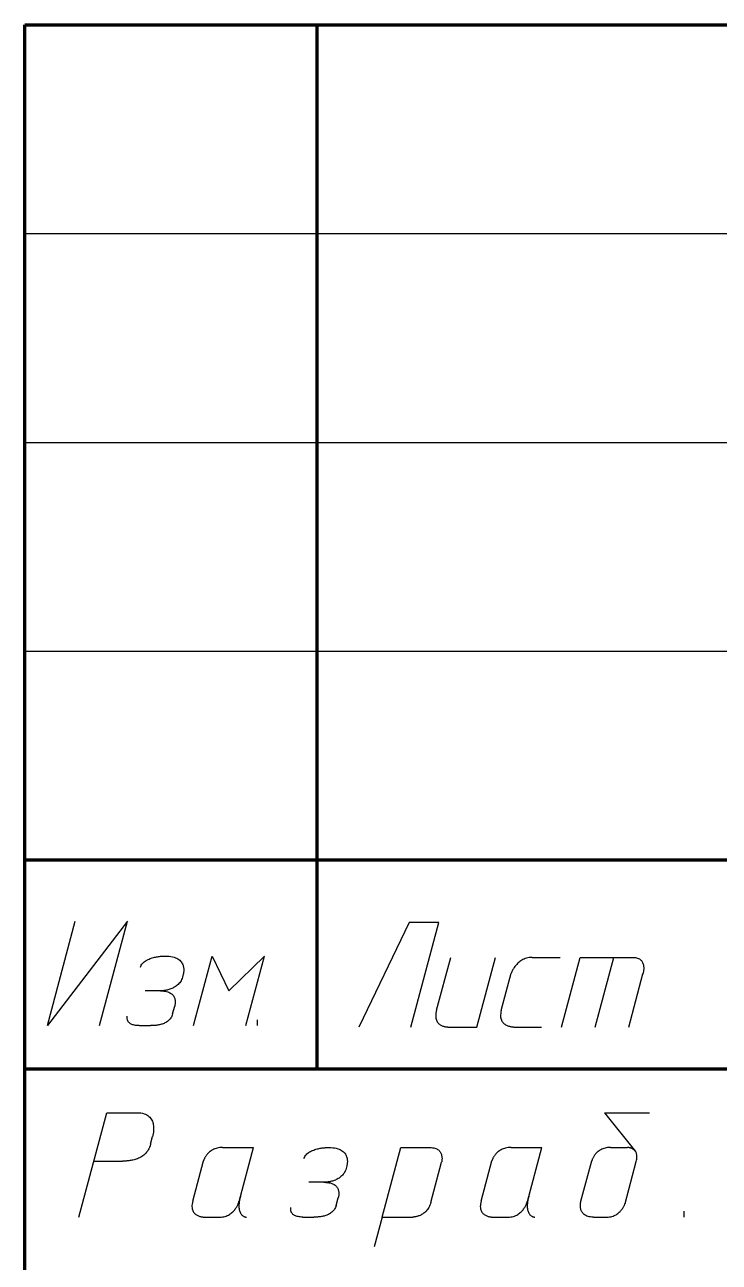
# Model space of a CAD drawing. Header units: millimetres. Extents: x 0 to 420, y 0 to 594.
# Drawn here: x 230 to 246.63, y 30.37 to 60 of the extents above; entities that cross this region are included whole.
import ezdxf

# ---------------------------------------------------------------- set-up
doc = ezdxf.new("R2010")
doc.units = ezdxf.units.MM
doc.layers.get('0').update_dxf_attribs({"linetype": 'CONTINUOUS', "lineweight": 0})

# ---------------------------------------------------------------- blocks, each defined once
blk = doc.blocks.new('A2V-0')
at = {"lineweight": 100}
for p, q in [((230, 60), (415, 60)), ((230, 5), (230, 60)), ((237, 35), (237, 60)), ((230, 40), (295, 40)), ((230, 35), (295, 35))]:
    blk.add_line(p, q, dxfattribs=at)
at = {"lineweight": 25}
for p, q in [((230, 55), (295, 55)), ((230, 50), (295, 50)), ((230, 45), (295, 45))]:
    blk.add_line(p, q, dxfattribs=at)

msp = doc.modelspace()

# ---------------------------------------------------------------- linework, layer by layer
at = {"color": 7, "linetype": 'CONTINUOUS', "lineweight": 25}
for p, q in [((232.46, 38.533), (230.541, 36.033)), ((230.541, 36.033), (231.21, 38.533)), ((231.791, 36.033), (232.46, 38.533)), ((239.206, 38.5), (238, 36)), ((239.92, 38.5), (239.206, 38.5)), ((239.25, 36), (239.92, 38.5)), ((232.977, 37.629), (233.003, 37.639)), ((233.003, 37.639), (233.029, 37.648)), ((233.029, 37.648), (233.055, 37.656)), ((233.055, 37.656), (233.081, 37.663)), ((233.081, 37.663), (233.107, 37.67)), ((233.107, 37.67), (233.133, 37.675)), ((233.133, 37.675), (233.158, 37.68)), ((233.158, 37.68), (233.182, 37.684)), ((233.182, 37.684), (233.206, 37.688)), ((233.206, 37.688), (233.228, 37.691)), ((233.228, 37.691), (233.249, 37.693)), ((233.249, 37.693), (233.269, 37.695)), ((233.269, 37.695), (233.287, 37.697)), ((233.287, 37.697), (233.303, 37.698)), ((233.303, 37.698), (233.317, 37.699)), ((233.317, 37.699), (233.329, 37.699)), ((233.329, 37.699), (233.339, 37.699)), ((233.339, 37.699), (233.346, 37.7)), ((233.346, 37.7), (233.351, 37.7)), ((233.351, 37.7), (233.352, 37.7)), ((233.358, 37.7), (233.41, 37.698)), ((233.41, 37.698), (233.457, 37.695)), ((233.457, 37.695), (233.501, 37.689)), ((233.501, 37.689), (233.541, 37.681)), ((233.541, 37.681), (233.578, 37.671)), ((233.578, 37.671), (233.611, 37.659)), ((233.611, 37.659), (233.641, 37.646)), ((233.641, 37.646), (233.668, 37.631)), ((234.042, 36.033), (234.489, 37.7)), ((234.042, 36.033), (234.489, 37.7)), ((234.489, 37.7), (234.89, 36.866)), ((235.739, 37.7), (234.89, 36.866)), ((235.292, 36.033), (235.739, 37.7)), ((239.862, 36.407), (240.2, 37.667)), ((240.825, 36), (241.272, 37.667)), ((241.987, 37.64), (241.959, 37.629)), ((242.017, 37.649), (241.987, 37.64)), ((242.049, 37.656), (242.017, 37.649)), ((242.081, 37.662), (242.049, 37.656)), ((242.116, 37.665), (242.081, 37.662)), ((242.152, 37.667), (242.116, 37.665)), ((242.152, 37.667), (242.824, 37.667)), ((242.857, 36), (243.304, 37.667)), ((243.304, 37.667), (244.562, 37.667)), ((243.66, 36), (244.107, 37.667)), ((244.562, 37.667), (244.594, 37.666)), ((244.594, 37.666), (244.624, 37.662)), ((244.624, 37.662), (244.652, 37.657)), ((244.652, 37.657), (244.677, 37.65)), ((244.677, 37.65), (244.699, 37.641)), ((244.699, 37.641), (244.719, 37.63)), ((232.77, 37.436), (232.78, 37.461)), ((232.78, 37.461), (232.792, 37.484)), ((232.792, 37.484), (232.806, 37.505)), ((232.806, 37.505), (232.822, 37.525)), ((232.822, 37.525), (232.841, 37.544)), ((232.841, 37.544), (232.86, 37.561)), ((232.86, 37.561), (232.881, 37.577)), ((232.881, 37.577), (232.904, 37.592)), ((232.904, 37.592), (232.927, 37.605)), ((232.927, 37.605), (232.952, 37.618)), ((232.952, 37.618), (232.977, 37.629)), ((233.668, 37.631), (233.692, 37.615)), ((233.692, 37.615), (233.713, 37.598)), ((233.713, 37.598), (233.732, 37.58)), ((233.732, 37.58), (233.748, 37.561)), ((233.748, 37.561), (233.762, 37.541)), ((233.762, 37.541), (233.773, 37.521)), ((233.773, 37.521), (233.783, 37.501)), ((233.783, 37.501), (233.791, 37.48)), ((233.791, 37.48), (233.797, 37.46)), ((233.797, 37.46), (233.802, 37.439)), ((233.802, 37.439), (233.805, 37.419)), ((233.805, 37.419), (233.807, 37.4)), ((233.807, 37.4), (233.809, 37.381)), ((233.808, 37.345), (233.807, 37.329)), ((233.809, 37.363), (233.808, 37.345)), ((233.809, 37.381), (233.809, 37.363)), ((241.676, 37.347), (241.67, 37.334)), ((241.683, 37.361), (241.676, 37.347)), ((241.692, 37.377), (241.683, 37.361)), ((241.701, 37.393), (241.692, 37.377)), ((241.712, 37.41), (241.701, 37.393)), ((241.723, 37.428), (241.712, 37.41)), ((241.736, 37.446), (241.723, 37.428)), ((241.75, 37.464), (241.736, 37.446)), ((241.765, 37.483), (241.75, 37.464)), ((241.782, 37.501), (241.765, 37.483)), ((241.799, 37.52), (241.782, 37.501)), ((241.818, 37.538), (241.799, 37.52)), ((241.838, 37.555), (241.818, 37.538)), ((241.86, 37.572), (241.838, 37.555)), ((241.882, 37.588), (241.86, 37.572)), ((241.906, 37.602), (241.882, 37.588)), ((241.932, 37.616), (241.906, 37.602)), ((241.959, 37.629), (241.932, 37.616)), ((244.719, 37.63), (244.737, 37.618)), ((244.737, 37.618), (244.753, 37.605)), ((244.753, 37.605), (244.767, 37.591)), ((244.767, 37.591), (244.779, 37.575)), ((244.779, 37.575), (244.79, 37.559)), ((244.79, 37.559), (244.798, 37.542)), ((244.798, 37.542), (244.805, 37.525)), ((244.805, 37.525), (244.811, 37.506)), ((244.811, 37.506), (244.816, 37.488)), ((244.816, 37.488), (244.819, 37.47)), ((244.819, 37.347), (244.817, 37.332)), ((244.819, 37.47), (244.821, 37.451)), ((244.821, 37.363), (244.819, 37.347)), ((244.821, 37.451), (244.823, 37.433)), ((244.822, 37.379), (244.821, 37.363)), ((244.823, 37.397), (244.822, 37.379)), ((244.823, 37.433), (244.823, 37.414)), ((244.823, 37.414), (244.823, 37.397)), ((233.712, 37.061), (233.694, 37.04)), ((233.728, 37.084), (233.712, 37.061)), ((233.743, 37.109), (233.728, 37.084)), ((233.756, 37.136), (233.743, 37.109)), ((233.768, 37.165), (233.756, 37.136)), ((233.778, 37.196), (233.768, 37.165)), ((233.795, 37.262), (233.778, 37.196)), ((233.796, 37.266), (233.795, 37.262)), ((233.798, 37.272), (233.796, 37.266)), ((233.8, 37.28), (233.798, 37.272)), ((233.802, 37.29), (233.8, 37.28)), ((233.804, 37.301), (233.802, 37.29)), ((233.805, 37.315), (233.804, 37.301)), ((233.807, 37.329), (233.805, 37.315)), ((241.412, 36.398), (241.651, 37.29)), ((241.652, 37.292), (241.651, 37.29)), ((241.651, 37.29), (241.651, 37.29)), ((241.654, 37.297), (241.652, 37.292)), ((241.656, 37.303), (241.654, 37.297)), ((241.66, 37.312), (241.656, 37.303)), ((241.664, 37.322), (241.66, 37.312)), ((241.67, 37.334), (241.664, 37.322)), ((244.463, 36), (244.804, 37.272)), ((244.804, 37.272), (244.803, 37.268)), ((244.805, 37.278), (244.804, 37.272)), ((244.807, 37.286), (244.805, 37.278)), ((244.81, 37.295), (244.807, 37.286)), ((244.812, 37.306), (244.81, 37.295)), ((244.814, 37.319), (244.812, 37.306)), ((244.817, 37.332), (244.814, 37.319)), ((233.249, 36.866), (232.884, 36.866)), ((233.249, 36.866), (233.29, 36.865)), ((233.257, 36.866), (233.255, 36.866)), ((233.261, 36.867), (233.257, 36.866)), ((233.268, 36.867), (233.261, 36.867)), ((233.276, 36.867), (233.268, 36.867)), ((233.287, 36.868), (233.276, 36.867)), ((233.3, 36.869), (233.287, 36.868)), ((233.29, 36.865), (233.328, 36.862)), ((233.315, 36.87), (233.3, 36.869)), ((233.331, 36.872), (233.315, 36.87)), ((233.328, 36.862), (233.362, 36.857)), ((233.348, 36.875), (233.331, 36.872)), ((233.367, 36.878), (233.348, 36.875)), ((233.362, 36.857), (233.394, 36.851)), ((233.387, 36.881), (233.367, 36.878)), ((233.407, 36.886), (233.387, 36.881)), ((233.394, 36.851), (233.423, 36.843)), ((233.429, 36.891), (233.407, 36.886)), ((233.423, 36.843), (233.449, 36.833)), ((233.451, 36.897), (233.429, 36.891)), ((233.449, 36.833), (233.473, 36.822)), ((233.474, 36.904), (233.451, 36.897)), ((233.473, 36.822), (233.494, 36.81)), ((233.497, 36.912), (233.474, 36.904)), ((233.494, 36.81), (233.513, 36.797)), ((233.52, 36.921), (233.497, 36.912)), ((233.513, 36.797), (233.53, 36.783)), ((233.543, 36.931), (233.52, 36.921)), ((233.53, 36.783), (233.545, 36.768)), ((233.566, 36.943), (233.543, 36.931)), ((233.545, 36.768), (233.557, 36.752)), ((233.557, 36.752), (233.568, 36.736)), ((233.589, 36.955), (233.566, 36.943)), ((233.612, 36.969), (233.589, 36.955)), ((233.633, 36.985), (233.612, 36.969)), ((233.654, 37.001), (233.633, 36.985)), ((233.675, 37.02), (233.654, 37.001)), ((233.694, 37.04), (233.675, 37.02)), ((233.541, 36.314), (233.591, 36.498)), ((233.568, 36.736), (233.577, 36.719)), ((233.577, 36.719), (233.585, 36.702)), ((233.585, 36.702), (233.591, 36.685)), ((233.591, 36.685), (233.596, 36.668)), ((233.592, 36.502), (233.591, 36.498)), ((233.593, 36.508), (233.592, 36.502)), ((233.595, 36.515), (233.593, 36.508)), ((233.597, 36.524), (233.595, 36.515)), ((233.596, 36.668), (233.599, 36.651)), ((233.598, 36.534), (233.597, 36.524)), ((233.6, 36.546), (233.598, 36.534)), ((233.599, 36.651), (233.602, 36.635)), ((233.602, 36.559), (233.6, 36.546)), ((233.602, 36.635), (233.603, 36.618)), ((233.603, 36.572), (233.602, 36.559)), ((233.603, 36.618), (233.604, 36.602)), ((233.604, 36.587), (233.603, 36.572)), ((233.604, 36.602), (233.604, 36.587)), ((232.451, 36.232), (232.452, 36.239)), ((232.451, 36.224), (232.451, 36.232)), ((232.451, 36.215), (232.451, 36.224)), ((232.452, 36.206), (232.451, 36.215)), ((232.452, 36.245), (232.453, 36.251)), ((232.452, 36.239), (232.452, 36.245)), ((232.453, 36.196), (232.452, 36.206)), ((232.453, 36.251), (232.454, 36.255)), ((232.455, 36.186), (232.453, 36.196)), ((232.454, 36.258), (232.455, 36.26)), ((232.454, 36.255), (232.454, 36.258)), ((232.455, 36.26), (232.455, 36.26)), ((232.458, 36.175), (232.455, 36.186)), ((232.461, 36.164), (232.458, 36.175)), ((232.466, 36.153), (232.461, 36.164)), ((232.471, 36.142), (232.466, 36.153)), ((233.453, 36.163), (233.435, 36.148)), ((233.469, 36.18), (233.453, 36.163)), ((233.485, 36.199), (233.469, 36.18)), ((233.499, 36.218), (233.485, 36.199)), ((233.512, 36.24), (233.499, 36.218)), ((233.523, 36.263), (233.512, 36.24)), ((233.533, 36.287), (233.523, 36.263)), ((233.541, 36.314), (233.533, 36.287)), ((235.572, 36.033), (235.572, 36.172)), ((239.843, 36.3), (239.842, 36.269)), ((239.842, 36.269), (239.843, 36.24)), ((239.847, 36.333), (239.843, 36.3)), ((239.843, 36.24), (239.847, 36.213)), ((239.853, 36.369), (239.847, 36.333)), ((239.847, 36.213), (239.852, 36.189)), ((239.852, 36.189), (239.86, 36.166)), ((239.862, 36.407), (239.853, 36.369)), ((239.86, 36.166), (239.868, 36.145)), ((241.395, 36.293), (241.394, 36.263)), ((241.394, 36.263), (241.397, 36.235)), ((241.398, 36.326), (241.395, 36.293)), ((241.397, 36.235), (241.401, 36.209)), ((241.403, 36.361), (241.398, 36.326)), ((241.401, 36.209), (241.408, 36.185)), ((241.412, 36.398), (241.403, 36.361)), ((241.408, 36.185), (241.417, 36.163)), ((241.417, 36.163), (241.427, 36.142)), ((232.478, 36.131), (232.471, 36.142)), ((232.486, 36.12), (232.478, 36.131)), ((232.495, 36.11), (232.486, 36.12)), ((232.506, 36.099), (232.495, 36.11)), ((232.518, 36.089), (232.506, 36.099)), ((232.531, 36.08), (232.518, 36.089)), ((232.547, 36.071), (232.531, 36.08)), ((232.564, 36.063), (232.547, 36.071)), ((232.583, 36.056), (232.564, 36.063)), ((232.605, 36.049), (232.583, 36.056)), ((232.628, 36.044), (232.605, 36.049)), ((232.653, 36.039), (232.628, 36.044)), ((232.681, 36.036), (232.653, 36.039)), ((232.711, 36.034), (232.681, 36.036)), ((232.744, 36.033), (232.711, 36.034)), ((232.744, 36.033), (233.008, 36.033)), ((233.018, 36.033), (233.008, 36.033)), ((233.03, 36.033), (233.018, 36.033)), ((233.043, 36.033), (233.03, 36.033)), ((233.058, 36.034), (233.043, 36.033)), ((233.073, 36.034), (233.058, 36.034)), ((233.09, 36.035), (233.073, 36.034)), ((233.108, 36.036), (233.09, 36.035)), ((233.127, 36.038), (233.108, 36.036)), ((233.146, 36.04), (233.127, 36.038)), ((233.166, 36.042), (233.146, 36.04)), ((233.187, 36.046), (233.166, 36.042)), ((233.208, 36.049), (233.187, 36.046)), ((233.229, 36.054), (233.208, 36.049)), ((233.25, 36.059), (233.229, 36.054)), ((233.272, 36.065), (233.25, 36.059)), ((233.294, 36.072), (233.272, 36.065)), ((233.315, 36.079), (233.294, 36.072)), ((233.336, 36.088), (233.315, 36.079)), ((233.357, 36.098), (233.336, 36.088)), ((233.378, 36.108), (233.357, 36.098)), ((233.398, 36.12), (233.378, 36.108)), ((233.417, 36.133), (233.398, 36.12)), ((233.435, 36.148), (233.417, 36.133)), ((239.868, 36.145), (239.879, 36.126)), ((239.879, 36.126), (239.891, 36.109)), ((239.891, 36.109), (239.904, 36.094)), ((239.904, 36.094), (239.917, 36.08)), ((239.917, 36.08), (239.932, 36.067)), ((239.932, 36.067), (239.948, 36.056)), ((239.948, 36.056), (239.964, 36.046)), ((239.964, 36.046), (239.98, 36.037)), ((239.98, 36.037), (239.996, 36.03)), ((239.996, 36.03), (240.013, 36.024)), ((240.013, 36.024), (240.029, 36.018)), ((240.029, 36.018), (240.045, 36.014)), ((240.045, 36.014), (240.06, 36.01)), ((240.06, 36.01), (240.075, 36.007)), ((240.075, 36.007), (240.089, 36.005)), ((240.089, 36.005), (240.102, 36.003)), ((240.102, 36.003), (240.114, 36.002)), ((240.114, 36.002), (240.124, 36.001)), ((240.124, 36.001), (240.133, 36)), ((240.133, 36), (240.141, 36)), ((240.141, 36), (240.146, 36)), ((240.146, 36), (240.15, 36)), ((240.15, 36), (240.825, 36)), ((241.427, 36.142), (241.439, 36.124)), ((241.439, 36.124), (241.453, 36.107)), ((241.453, 36.107), (241.467, 36.092)), ((241.467, 36.092), (241.483, 36.078)), ((241.483, 36.078), (241.499, 36.066)), ((241.499, 36.066), (241.516, 36.055)), ((241.516, 36.055), (241.534, 36.045)), ((241.534, 36.045), (241.552, 36.037)), ((241.552, 36.037), (241.57, 36.029)), ((241.57, 36.029), (241.587, 36.023)), ((241.587, 36.023), (241.605, 36.018)), ((241.605, 36.018), (241.622, 36.013)), ((241.622, 36.013), (241.639, 36.01)), ((241.639, 36.01), (241.654, 36.007)), ((241.654, 36.007), (241.669, 36.005)), ((241.669, 36.005), (241.683, 36.003)), ((241.683, 36.003), (241.695, 36.002)), ((241.695, 36.002), (241.705, 36.001)), ((241.705, 36.001), (241.714, 36)), ((241.714, 36), (241.721, 36)), ((241.721, 36), (241.726, 36)), ((241.726, 36), (241.729, 36)), ((241.729, 36), (242.378, 36))]:
    msp.add_line(p, q, dxfattribs=at)
at = {"linetype": 'CONTINUOUS', "lineweight": 25}
for p, q in [((231.295, 31.449), (231.965, 33.949)), ((231.965, 33.949), (232.128, 33.949)), ((231.965, 33.949), (232.684, 33.949)), ((232.684, 33.949), (232.733, 33.948)), ((232.733, 33.948), (232.779, 33.943)), ((232.779, 33.943), (232.82, 33.935)), ((232.82, 33.935), (232.858, 33.925)), ((232.858, 33.925), (232.892, 33.912)), ((232.892, 33.912), (232.923, 33.896)), ((232.923, 33.896), (232.95, 33.879)), ((232.95, 33.879), (232.975, 33.86)), ((232.975, 33.86), (232.996, 33.839)), ((232.996, 33.839), (233.015, 33.817)), ((233.015, 33.817), (233.031, 33.793)), ((233.031, 33.793), (233.045, 33.768)), ((243.887, 33.949), (244.959, 33.949)), ((243.887, 33.949), (244.625, 33.022)), ((233.045, 33.768), (233.056, 33.743)), ((233.056, 33.743), (233.066, 33.717)), ((233.066, 33.717), (233.073, 33.69)), ((233.073, 33.69), (233.079, 33.664)), ((233.079, 33.664), (233.083, 33.637)), ((233.083, 33.489), (233.08, 33.468)), ((233.083, 33.637), (233.085, 33.61)), ((233.085, 33.511), (233.083, 33.489)), ((233.085, 33.61), (233.087, 33.584)), ((233.086, 33.534), (233.085, 33.511)), ((233.087, 33.559), (233.086, 33.534)), ((233.087, 33.584), (233.087, 33.559)), ((233.012, 33.192), (233.001, 33.154)), ((233.012, 33.192), (233.063, 33.381)), ((233.064, 33.386), (233.063, 33.381)), ((233.066, 33.393), (233.064, 33.386)), ((233.068, 33.404), (233.066, 33.393)), ((233.071, 33.416), (233.068, 33.404)), ((233.074, 33.431), (233.071, 33.416)), ((233.077, 33.449), (233.074, 33.431)), ((233.08, 33.468), (233.077, 33.449)), ((232.803, 32.898), (232.778, 32.883)), ((232.828, 32.915), (232.803, 32.898)), ((232.852, 32.934), (232.828, 32.915)), ((232.875, 32.954), (232.852, 32.934)), ((232.898, 32.977), (232.875, 32.954)), ((232.918, 33.001), (232.898, 32.977)), ((232.938, 33.027), (232.918, 33.001)), ((232.956, 33.056), (232.938, 33.027)), ((232.973, 33.086), (232.956, 33.056)), ((232.988, 33.119), (232.973, 33.086)), ((233.001, 33.154), (232.988, 33.119)), ((234.332, 32.901), (234.323, 32.887)), ((234.341, 32.916), (234.332, 32.901)), ((234.352, 32.932), (234.341, 32.916)), ((234.365, 32.947), (234.352, 32.932)), ((234.378, 32.963), (234.365, 32.947)), ((234.392, 32.978), (234.378, 32.963)), ((234.408, 32.994), (234.392, 32.978)), ((234.425, 33.009), (234.408, 32.994)), ((234.443, 33.023), (234.425, 33.009)), ((234.462, 33.037), (234.443, 33.023)), ((234.483, 33.05), (234.462, 33.037)), ((234.506, 33.063), (234.483, 33.05)), ((234.529, 33.074), (234.506, 33.063)), ((234.554, 33.084), (234.529, 33.074)), ((234.581, 33.093), (234.554, 33.084)), ((234.61, 33.101), (234.581, 33.093)), ((234.64, 33.107), (234.61, 33.101)), ((234.671, 33.112), (234.64, 33.107)), ((234.704, 33.115), (234.671, 33.112)), ((234.739, 33.116), (234.704, 33.115)), ((234.739, 33.116), (235.478, 33.116)), ((235.131, 31.82), (235.478, 33.116)), ((236.697, 32.877), (236.709, 32.9)), ((236.709, 32.9), (236.724, 32.921)), ((236.724, 32.921), (236.74, 32.941)), ((236.74, 32.941), (236.758, 32.96)), ((236.758, 32.96), (236.778, 32.977)), ((236.778, 32.977), (236.799, 32.993)), ((236.799, 32.993), (236.821, 33.008)), ((236.821, 33.008), (236.845, 33.021)), ((236.845, 33.021), (236.869, 33.034)), ((236.869, 33.034), (236.895, 33.045)), ((236.895, 33.045), (236.92, 33.055)), ((236.92, 33.055), (236.946, 33.064)), ((236.946, 33.064), (236.973, 33.072)), ((236.973, 33.072), (236.999, 33.08)), ((236.999, 33.08), (237.025, 33.086)), ((237.025, 33.086), (237.05, 33.092)), ((237.05, 33.092), (237.076, 33.096)), ((237.076, 33.096), (237.1, 33.101)), ((237.1, 33.101), (237.123, 33.104)), ((237.123, 33.104), (237.146, 33.107)), ((237.146, 33.107), (237.167, 33.109)), ((237.167, 33.109), (237.187, 33.111)), ((237.187, 33.111), (237.205, 33.113)), ((237.205, 33.113), (237.221, 33.114)), ((237.221, 33.114), (237.235, 33.115)), ((237.235, 33.115), (237.247, 33.115)), ((237.247, 33.115), (237.257, 33.116)), ((237.257, 33.116), (237.264, 33.116)), ((237.264, 33.116), (237.268, 33.116)), ((237.268, 33.116), (237.27, 33.116)), ((237.275, 33.116), (237.327, 33.115)), ((237.327, 33.115), (237.375, 33.111)), ((237.375, 33.111), (237.419, 33.105)), ((237.419, 33.105), (237.459, 33.097)), ((237.459, 33.097), (237.495, 33.087)), ((237.495, 33.087), (237.528, 33.075)), ((237.528, 33.075), (237.558, 33.062)), ((237.558, 33.062), (237.585, 33.047)), ((237.585, 33.047), (237.609, 33.031)), ((237.609, 33.031), (237.63, 33.014)), ((237.63, 33.014), (237.649, 32.996)), ((237.649, 32.996), (237.665, 32.977)), ((237.665, 32.977), (237.679, 32.957)), ((237.679, 32.957), (237.691, 32.937)), ((237.691, 32.937), (237.701, 32.917)), ((237.701, 32.917), (237.708, 32.896)), ((237.708, 32.896), (237.715, 32.876)), ((238.56, 31.449), (239.006, 33.116)), ((239.006, 33.116), (239.696, 33.116)), ((239.696, 33.116), (239.731, 33.115)), ((239.731, 33.115), (239.764, 33.111)), ((239.764, 33.111), (239.794, 33.106)), ((239.794, 33.106), (239.821, 33.099)), ((239.821, 33.099), (239.846, 33.09)), ((239.846, 33.09), (239.868, 33.08)), ((239.868, 33.08), (239.888, 33.069)), ((239.888, 33.069), (239.906, 33.056)), ((239.906, 33.056), (239.922, 33.042)), ((239.922, 33.042), (239.936, 33.027)), ((239.936, 33.027), (239.948, 33.011)), ((239.948, 33.011), (239.958, 32.995)), ((239.958, 32.995), (239.967, 32.978)), ((239.967, 32.978), (239.974, 32.961)), ((239.974, 32.961), (239.98, 32.944)), ((239.98, 32.944), (239.984, 32.926)), ((239.984, 32.926), (239.988, 32.909)), ((239.988, 32.909), (239.99, 32.892)), ((239.99, 32.892), (239.992, 32.875)), ((241.237, 32.901), (241.228, 32.887)), ((241.247, 32.916), (241.237, 32.901)), ((241.258, 32.932), (241.247, 32.916)), ((241.27, 32.947), (241.258, 32.932)), ((241.283, 32.963), (241.27, 32.947)), ((241.298, 32.978), (241.283, 32.963)), ((241.314, 32.994), (241.298, 32.978)), ((241.33, 33.009), (241.314, 32.994)), ((241.349, 33.023), (241.33, 33.009)), ((241.368, 33.037), (241.349, 33.023)), ((241.389, 33.05), (241.368, 33.037)), ((241.411, 33.063), (241.389, 33.05)), ((241.435, 33.074), (241.411, 33.063)), ((241.46, 33.084), (241.435, 33.074)), ((241.487, 33.093), (241.46, 33.084)), ((241.515, 33.101), (241.487, 33.093)), ((241.545, 33.107), (241.515, 33.101)), ((241.577, 33.112), (241.545, 33.107)), ((241.61, 33.115), (241.577, 33.112)), ((241.645, 33.116), (241.61, 33.115)), ((241.645, 33.116), (242.384, 33.116)), ((242.037, 31.82), (242.384, 33.116)), ((243.627, 32.9), (243.618, 32.885)), ((243.636, 32.915), (243.627, 32.9)), ((243.647, 32.93), (243.636, 32.915)), ((243.659, 32.946), (243.647, 32.93)), ((243.672, 32.962), (243.659, 32.946)), ((243.686, 32.978), (243.672, 32.962)), ((243.701, 32.993), (243.686, 32.978)), ((243.718, 33.008), (243.701, 32.993)), ((243.735, 33.023), (243.718, 33.008)), ((243.754, 33.037), (243.735, 33.023)), ((243.775, 33.051), (243.754, 33.037)), ((243.797, 33.063), (243.775, 33.051)), ((243.82, 33.075), (243.797, 33.063)), ((243.844, 33.085), (243.82, 33.075)), ((243.87, 33.094), (243.844, 33.085)), ((243.898, 33.102), (243.87, 33.094)), ((243.927, 33.108), (243.898, 33.102)), ((243.957, 33.112), (243.927, 33.108)), ((243.99, 33.115), (243.957, 33.112)), ((244.024, 33.116), (243.99, 33.115)), ((244.024, 33.116), (244.434, 33.116)), ((244.437, 33.116), (244.434, 33.116)), ((244.434, 33.116), (244.434, 33.116)), ((244.441, 33.115), (244.437, 33.116)), ((244.446, 33.115), (244.441, 33.115)), ((244.453, 33.114), (244.446, 33.115)), ((244.461, 33.113), (244.453, 33.114)), ((244.47, 33.112), (244.461, 33.113)), ((244.48, 33.11), (244.47, 33.112)), ((244.491, 33.107), (244.48, 33.11)), ((244.503, 33.104), (244.491, 33.107)), ((244.515, 33.1), (244.503, 33.104)), ((244.527, 33.096), (244.515, 33.1)), ((244.54, 33.09), (244.527, 33.096)), ((244.553, 33.084), (244.54, 33.09)), ((244.566, 33.077), (244.553, 33.084)), ((244.578, 33.069), (244.566, 33.077)), ((244.59, 33.06), (244.578, 33.069)), ((244.602, 33.049), (244.59, 33.06)), ((244.613, 33.037), (244.602, 33.049)), ((244.623, 33.024), (244.613, 33.037)), ((244.633, 33.01), (244.623, 33.024)), ((244.641, 32.994), (244.633, 33.01)), ((244.648, 32.977), (244.641, 32.994)), ((244.654, 32.959), (244.648, 32.977)), ((244.658, 32.938), (244.654, 32.959)), ((244.661, 32.916), (244.658, 32.938)), ((244.662, 32.892), (244.661, 32.916)), ((244.661, 32.867), (244.662, 32.892)), ((231.654, 32.791), (232.344, 32.791)), ((232.357, 32.791), (232.344, 32.791)), ((232.372, 32.791), (232.357, 32.791)), ((232.388, 32.791), (232.372, 32.791)), ((232.406, 32.792), (232.388, 32.791)), ((232.426, 32.792), (232.406, 32.792)), ((232.446, 32.794), (232.426, 32.792)), ((232.469, 32.795), (232.446, 32.794)), ((232.492, 32.798), (232.469, 32.795)), ((232.516, 32.801), (232.492, 32.798)), ((232.54, 32.804), (232.516, 32.801)), ((232.566, 32.809), (232.54, 32.804)), ((232.592, 32.814), (232.566, 32.809)), ((232.618, 32.82), (232.592, 32.814)), ((232.645, 32.828), (232.618, 32.82)), ((232.672, 32.836), (232.645, 32.828)), ((232.699, 32.846), (232.672, 32.836)), ((232.725, 32.857), (232.699, 32.846)), ((232.752, 32.869), (232.725, 32.857)), ((232.778, 32.883), (232.752, 32.869)), ((234.023, 31.831), (234.281, 32.794)), ((234.282, 32.798), (234.281, 32.795)), ((234.281, 32.795), (234.281, 32.794)), ((234.283, 32.803), (234.282, 32.798)), ((234.286, 32.809), (234.283, 32.803)), ((234.288, 32.817), (234.286, 32.809)), ((234.292, 32.826), (234.288, 32.817)), ((234.296, 32.836), (234.292, 32.826)), ((234.302, 32.847), (234.296, 32.836)), ((234.308, 32.86), (234.302, 32.847)), ((234.315, 32.873), (234.308, 32.86)), ((234.323, 32.887), (234.315, 32.873)), ((236.687, 32.852), (236.697, 32.877)), ((237.695, 32.612), (237.686, 32.581)), ((237.713, 32.678), (237.695, 32.612)), ((237.714, 32.682), (237.713, 32.678)), ((237.715, 32.688), (237.714, 32.682)), ((237.715, 32.876), (237.719, 32.855)), ((237.717, 32.696), (237.715, 32.688)), ((237.719, 32.706), (237.717, 32.696)), ((237.719, 32.855), (237.723, 32.835)), ((237.721, 32.717), (237.719, 32.706)), ((237.723, 32.731), (237.721, 32.717)), ((237.723, 32.835), (237.725, 32.816)), ((237.725, 32.745), (237.723, 32.731)), ((237.725, 32.816), (237.726, 32.797)), ((237.726, 32.762), (237.725, 32.745)), ((237.726, 32.797), (237.726, 32.779)), ((237.726, 32.779), (237.726, 32.762)), ((239.726, 31.801), (239.984, 32.762)), ((239.985, 32.769), (239.984, 32.764)), ((239.984, 32.764), (239.984, 32.762)), ((239.984, 32.762), (239.984, 32.762)), ((239.986, 32.775), (239.985, 32.769)), ((239.988, 32.783), (239.986, 32.775)), ((239.989, 32.793), (239.988, 32.783)), ((239.99, 32.804), (239.989, 32.793)), ((239.991, 32.816), (239.99, 32.804)), ((239.992, 32.829), (239.991, 32.816)), ((239.992, 32.875), (239.993, 32.859)), ((239.993, 32.844), (239.992, 32.829)), ((239.993, 32.859), (239.993, 32.844)), ((240.928, 31.831), (241.186, 32.794)), ((241.187, 32.795), (241.186, 32.794)), ((241.188, 32.798), (241.187, 32.795)), ((241.189, 32.803), (241.188, 32.798)), ((241.191, 32.809), (241.189, 32.803)), ((241.194, 32.817), (241.191, 32.809)), ((241.198, 32.826), (241.194, 32.817)), ((241.202, 32.836), (241.198, 32.826)), ((241.207, 32.847), (241.202, 32.836)), ((241.213, 32.86), (241.207, 32.847)), ((241.22, 32.873), (241.213, 32.86)), ((241.228, 32.887), (241.22, 32.873)), ((243.319, 31.832), (243.578, 32.795)), ((243.579, 32.798), (243.578, 32.796)), ((243.578, 32.796), (243.578, 32.795)), ((243.58, 32.802), (243.579, 32.798)), ((243.582, 32.808), (243.58, 32.802)), ((243.585, 32.815), (243.582, 32.808)), ((243.588, 32.824), (243.585, 32.815)), ((243.592, 32.834), (243.588, 32.824)), ((243.597, 32.846), (243.592, 32.834)), ((243.603, 32.858), (243.597, 32.846)), ((243.61, 32.871), (243.603, 32.858)), ((243.618, 32.885), (243.61, 32.871)), ((244.377, 31.778), (244.645, 32.778)), ((244.645, 32.778), (244.653, 32.81)), ((244.653, 32.81), (244.658, 32.839)), ((244.658, 32.839), (244.661, 32.867)), ((237.325, 32.302), (237.304, 32.297)), ((237.346, 32.307), (237.325, 32.302)), ((237.369, 32.313), (237.346, 32.307)), ((237.391, 32.32), (237.369, 32.313)), ((237.414, 32.328), (237.391, 32.32)), ((237.438, 32.337), (237.414, 32.328)), ((237.461, 32.347), (237.438, 32.337)), ((237.484, 32.359), (237.461, 32.347)), ((237.507, 32.371), (237.484, 32.359)), ((237.529, 32.385), (237.507, 32.371)), ((237.551, 32.401), (237.529, 32.385)), ((237.572, 32.418), (237.551, 32.401)), ((237.592, 32.436), (237.572, 32.418)), ((237.611, 32.456), (237.592, 32.436)), ((237.629, 32.477), (237.611, 32.456)), ((237.646, 32.5), (237.629, 32.477)), ((237.661, 32.525), (237.646, 32.5)), ((237.674, 32.552), (237.661, 32.525)), ((237.686, 32.581), (237.674, 32.552)), ((237.166, 32.282), (236.801, 32.282)), ((237.166, 32.282), (237.207, 32.281)), ((237.174, 32.282), (237.172, 32.282)), ((237.178, 32.283), (237.174, 32.282)), ((237.185, 32.283), (237.178, 32.283)), ((237.194, 32.283), (237.185, 32.283)), ((237.205, 32.284), (237.194, 32.283)), ((237.218, 32.285), (237.205, 32.284)), ((237.207, 32.281), (237.245, 32.278)), ((237.232, 32.286), (237.218, 32.285)), ((237.248, 32.288), (237.232, 32.286)), ((237.245, 32.278), (237.28, 32.273)), ((237.266, 32.291), (237.248, 32.288)), ((237.284, 32.294), (237.266, 32.291)), ((237.28, 32.273), (237.312, 32.267)), ((237.304, 32.297), (237.284, 32.294)), ((237.312, 32.267), (237.341, 32.259)), ((237.341, 32.259), (237.367, 32.249)), ((237.367, 32.249), (237.391, 32.238)), ((237.391, 32.238), (237.412, 32.226)), ((237.412, 32.226), (237.431, 32.213)), ((237.431, 32.213), (237.447, 32.199)), ((237.447, 32.199), (237.462, 32.184)), ((237.462, 32.184), (237.475, 32.168)), ((237.475, 32.168), (237.486, 32.152)), ((237.486, 32.152), (237.495, 32.135)), ((237.495, 32.135), (237.502, 32.118)), ((237.502, 32.118), (237.508, 32.101)), ((237.508, 32.101), (237.513, 32.084)), ((237.513, 32.084), (237.517, 32.067)), ((237.517, 32.067), (237.519, 32.051)), ((237.519, 32.051), (237.521, 32.034)), ((237.521, 32.003), (237.52, 31.988)), ((237.521, 32.034), (237.521, 32.018)), ((237.521, 32.018), (237.521, 32.003)), ((234.008, 31.762), (234.005, 31.73)), ((234.005, 31.73), (234.005, 31.701)), ((234.014, 31.795), (234.008, 31.762)), ((234.023, 31.831), (234.014, 31.795)), ((235.076, 31.695), (235.086, 31.712)), ((235.086, 31.712), (235.094, 31.728)), ((235.094, 31.728), (235.101, 31.744)), ((235.101, 31.744), (235.108, 31.758)), ((235.108, 31.758), (235.114, 31.771)), ((235.114, 31.771), (235.118, 31.783)), ((235.118, 31.783), (235.122, 31.794)), ((235.122, 31.794), (235.125, 31.803)), ((235.125, 31.803), (235.128, 31.81)), ((235.128, 31.81), (235.129, 31.815)), ((235.129, 31.741), (235.128, 31.708)), ((235.128, 31.708), (235.129, 31.679)), ((235.129, 31.815), (235.13, 31.819)), ((235.132, 31.776), (235.129, 31.741)), ((235.13, 31.819), (235.131, 31.82)), ((235.136, 31.813), (235.132, 31.776)), ((235.143, 31.854), (235.136, 31.813)), ((235.152, 31.897), (235.143, 31.854)), ((235.164, 31.943), (235.152, 31.897)), ((237.459, 31.73), (237.451, 31.703)), ((237.459, 31.73), (237.508, 31.914)), ((237.509, 31.918), (237.508, 31.914)), ((237.511, 31.924), (237.509, 31.918)), ((237.512, 31.931), (237.511, 31.924)), ((237.514, 31.94), (237.512, 31.931)), ((237.516, 31.95), (237.514, 31.94)), ((237.518, 31.962), (237.516, 31.95)), ((237.519, 31.975), (237.518, 31.962)), ((237.52, 31.988), (237.519, 31.975)), ((239.693, 31.709), (239.679, 31.682)), ((239.705, 31.737), (239.693, 31.709)), ((239.716, 31.768), (239.705, 31.737)), ((239.726, 31.801), (239.716, 31.768)), ((240.911, 31.73), (240.91, 31.701)), ((240.914, 31.762), (240.911, 31.73)), ((240.92, 31.795), (240.914, 31.762)), ((240.928, 31.831), (240.92, 31.795)), ((241.982, 31.695), (241.991, 31.712)), ((241.991, 31.712), (242, 31.728)), ((242, 31.728), (242.007, 31.744)), ((242.007, 31.744), (242.014, 31.758)), ((242.014, 31.758), (242.019, 31.771)), ((242.019, 31.771), (242.024, 31.783)), ((242.024, 31.783), (242.028, 31.794)), ((242.028, 31.794), (242.031, 31.803)), ((242.031, 31.803), (242.033, 31.81)), ((242.033, 31.81), (242.035, 31.815)), ((242.035, 31.741), (242.034, 31.708)), ((242.034, 31.708), (242.035, 31.679)), ((242.035, 31.815), (242.036, 31.819)), ((242.037, 31.776), (242.035, 31.741)), ((242.036, 31.819), (242.037, 31.82)), ((242.042, 31.813), (242.037, 31.776)), ((242.049, 31.854), (242.042, 31.813)), ((242.058, 31.897), (242.049, 31.854)), ((242.07, 31.943), (242.058, 31.897)), ((243.306, 31.73), (243.307, 31.746)), ((243.306, 31.714), (243.306, 31.73)), ((243.307, 31.697), (243.306, 31.714)), ((243.307, 31.746), (243.308, 31.761)), ((243.308, 31.761), (243.309, 31.775)), ((243.309, 31.775), (243.311, 31.788)), ((243.311, 31.788), (243.313, 31.799)), ((243.313, 31.799), (243.314, 31.809)), ((243.314, 31.809), (243.316, 31.818)), ((243.316, 31.818), (243.318, 31.824)), ((243.318, 31.824), (243.319, 31.829)), ((243.319, 31.829), (243.319, 31.832)), ((244.339, 31.694), (244.347, 31.708)), ((244.347, 31.708), (244.354, 31.722)), ((244.354, 31.722), (244.36, 31.734)), ((244.36, 31.734), (244.365, 31.745)), ((244.365, 31.745), (244.369, 31.755)), ((244.369, 31.755), (244.372, 31.764)), ((244.372, 31.764), (244.375, 31.77)), ((244.375, 31.77), (244.376, 31.775)), ((244.376, 31.775), (244.377, 31.779)), ((244.377, 31.779), (244.378, 31.78)), ((244.378, 31.78), (244.377, 31.778)), ((234.005, 31.701), (234.006, 31.674)), ((234.006, 31.674), (234.01, 31.649)), ((234.01, 31.649), (234.016, 31.626)), ((234.016, 31.626), (234.023, 31.605)), ((234.023, 31.605), (234.032, 31.586)), ((234.032, 31.586), (234.043, 31.568)), ((234.043, 31.568), (234.055, 31.552)), ((234.055, 31.552), (234.068, 31.537)), ((234.068, 31.537), (234.082, 31.524)), ((234.082, 31.524), (234.096, 31.512)), ((234.096, 31.512), (234.112, 31.502)), ((234.112, 31.502), (234.127, 31.492)), ((234.127, 31.492), (234.144, 31.484)), ((234.144, 31.484), (234.16, 31.477)), ((234.16, 31.477), (234.176, 31.471)), ((234.176, 31.471), (234.192, 31.466)), ((234.192, 31.466), (234.208, 31.462)), ((234.208, 31.462), (234.223, 31.458)), ((234.223, 31.458), (234.238, 31.456)), ((234.238, 31.456), (234.251, 31.454)), ((234.251, 31.454), (234.264, 31.452)), ((234.264, 31.452), (234.275, 31.451)), ((234.275, 31.451), (234.286, 31.45)), ((234.286, 31.45), (234.294, 31.449)), ((234.294, 31.449), (234.301, 31.449)), ((234.301, 31.449), (234.306, 31.449)), ((234.306, 31.449), (234.31, 31.449)), ((234.31, 31.449), (234.67, 31.449)), ((234.67, 31.449), (234.704, 31.45)), ((234.704, 31.45), (234.736, 31.454)), ((234.736, 31.454), (234.767, 31.459)), ((234.767, 31.459), (234.797, 31.466)), ((234.797, 31.466), (234.825, 31.475)), ((234.825, 31.475), (234.851, 31.485)), ((234.851, 31.485), (234.876, 31.497)), ((234.876, 31.497), (234.9, 31.51)), ((234.9, 31.51), (234.922, 31.524)), ((234.922, 31.524), (234.943, 31.54)), ((234.943, 31.54), (234.963, 31.556)), ((234.963, 31.556), (234.981, 31.572)), ((234.981, 31.572), (234.998, 31.589)), ((234.998, 31.589), (235.014, 31.607)), ((235.014, 31.607), (235.029, 31.625)), ((235.029, 31.625), (235.042, 31.643)), ((235.042, 31.643), (235.055, 31.661)), ((235.055, 31.661), (235.066, 31.678)), ((235.066, 31.678), (235.076, 31.695)), ((235.129, 31.679), (235.131, 31.651)), ((235.131, 31.651), (235.135, 31.626)), ((235.135, 31.626), (235.141, 31.603)), ((235.141, 31.603), (235.147, 31.582)), ((235.147, 31.582), (235.155, 31.563)), ((235.155, 31.563), (235.163, 31.546)), ((235.163, 31.546), (235.172, 31.531)), ((235.172, 31.531), (235.182, 31.517)), ((235.182, 31.517), (235.192, 31.505)), ((235.192, 31.505), (235.203, 31.495)), ((235.203, 31.495), (235.213, 31.486)), ((235.213, 31.486), (235.224, 31.478)), ((235.224, 31.478), (235.235, 31.471)), ((235.235, 31.471), (235.246, 31.466)), ((235.246, 31.466), (235.256, 31.461)), ((235.256, 31.461), (235.266, 31.458)), ((235.266, 31.458), (235.275, 31.455)), ((235.275, 31.455), (235.283, 31.453)), ((235.283, 31.453), (235.29, 31.451)), ((235.29, 31.451), (235.297, 31.45)), ((235.297, 31.45), (235.302, 31.45)), ((235.302, 31.45), (235.306, 31.449)), ((235.306, 31.449), (235.308, 31.449)), ((235.308, 31.449), (235.309, 31.449)), ((236.368, 31.64), (236.369, 31.648)), ((236.369, 31.631), (236.368, 31.64)), ((236.369, 31.655), (236.37, 31.661)), ((236.369, 31.648), (236.369, 31.655)), ((236.369, 31.622), (236.369, 31.631)), ((236.371, 31.612), (236.369, 31.622)), ((236.37, 31.667), (236.371, 31.671)), ((236.37, 31.661), (236.37, 31.667)), ((236.371, 31.671), (236.372, 31.674)), ((236.373, 31.602), (236.371, 31.612)), ((236.372, 31.674), (236.372, 31.676)), ((236.372, 31.676), (236.372, 31.676)), ((236.375, 31.591), (236.373, 31.602)), ((236.379, 31.58), (236.375, 31.591)), ((236.383, 31.569), (236.379, 31.58)), ((236.389, 31.558), (236.383, 31.569)), ((236.395, 31.547), (236.389, 31.558)), ((236.403, 31.536), (236.395, 31.547)), ((236.412, 31.526), (236.403, 31.536)), ((236.423, 31.515), (236.412, 31.526)), ((236.435, 31.505), (236.423, 31.515)), ((236.449, 31.496), (236.435, 31.505)), ((236.464, 31.487), (236.449, 31.496)), ((236.482, 31.479), (236.464, 31.487)), ((236.501, 31.472), (236.482, 31.479)), ((236.522, 31.465), (236.501, 31.472)), ((236.545, 31.46), (236.522, 31.465)), ((236.571, 31.455), (236.545, 31.46)), ((236.599, 31.452), (236.571, 31.455)), ((236.629, 31.45), (236.599, 31.452)), ((236.661, 31.449), (236.629, 31.45)), ((236.661, 31.449), (236.925, 31.449)), ((236.936, 31.449), (236.925, 31.449)), ((236.947, 31.449), (236.936, 31.449)), ((236.961, 31.449), (236.947, 31.449)), ((236.975, 31.45), (236.961, 31.449)), ((236.991, 31.45), (236.975, 31.45)), ((237.008, 31.451), (236.991, 31.45)), ((237.025, 31.452), (237.008, 31.451)), ((237.044, 31.454), (237.025, 31.452)), ((237.063, 31.456), (237.044, 31.454)), ((237.084, 31.459), (237.063, 31.456)), ((237.104, 31.462), (237.084, 31.459)), ((237.125, 31.465), (237.104, 31.462)), ((237.146, 31.47), (237.125, 31.465)), ((237.168, 31.475), (237.146, 31.47)), ((237.19, 31.481), (237.168, 31.475)), ((237.211, 31.488), (237.19, 31.481)), ((237.233, 31.495), (237.211, 31.488)), ((237.254, 31.504), (237.233, 31.495)), ((237.275, 31.514), (237.254, 31.504)), ((237.295, 31.524), (237.275, 31.514)), ((237.315, 31.536), (237.295, 31.524)), ((237.334, 31.549), (237.315, 31.536)), ((237.353, 31.564), (237.334, 31.549)), ((237.37, 31.579), (237.353, 31.564)), ((237.387, 31.596), (237.37, 31.579)), ((237.402, 31.615), (237.387, 31.596)), ((237.417, 31.634), (237.402, 31.615)), ((237.429, 31.656), (237.417, 31.634)), ((237.441, 31.679), (237.429, 31.656)), ((237.451, 31.703), (237.441, 31.679)), ((238.56, 31.449), (238.368, 30.735)), ((238.56, 31.449), (239.293, 31.449)), ((239.294, 31.449), (239.293, 31.449)), ((239.298, 31.449), (239.294, 31.449)), ((239.303, 31.45), (239.298, 31.449)), ((239.31, 31.45), (239.303, 31.45)), ((239.319, 31.451), (239.31, 31.45)), ((239.329, 31.452), (239.319, 31.451)), ((239.34, 31.453), (239.329, 31.452)), ((239.353, 31.455), (239.34, 31.453)), ((239.366, 31.458), (239.353, 31.455)), ((239.381, 31.461), (239.366, 31.458)), ((239.397, 31.465), (239.381, 31.461)), ((239.414, 31.47), (239.397, 31.465)), ((239.431, 31.476), (239.414, 31.47)), ((239.449, 31.482), (239.431, 31.476)), ((239.467, 31.49), (239.449, 31.482)), ((239.485, 31.498), (239.467, 31.49)), ((239.504, 31.508), (239.485, 31.498)), ((239.523, 31.519), (239.504, 31.508)), ((239.542, 31.531), (239.523, 31.519)), ((239.561, 31.544), (239.542, 31.531)), ((239.579, 31.559), (239.561, 31.544)), ((239.597, 31.576), (239.579, 31.559)), ((239.615, 31.594), (239.597, 31.576)), ((239.632, 31.613), (239.615, 31.594)), ((239.649, 31.634), (239.632, 31.613)), ((239.664, 31.657), (239.649, 31.634)), ((239.679, 31.682), (239.664, 31.657)), ((240.91, 31.701), (240.912, 31.674)), ((240.912, 31.674), (240.916, 31.649)), ((240.916, 31.649), (240.921, 31.626)), ((240.921, 31.626), (240.929, 31.605)), ((240.929, 31.605), (240.938, 31.586)), ((240.938, 31.586), (240.949, 31.568)), ((240.949, 31.568), (240.96, 31.552)), ((240.96, 31.552), (240.973, 31.537)), ((240.973, 31.537), (240.987, 31.524)), ((240.987, 31.524), (241.002, 31.512)), ((241.002, 31.512), (241.017, 31.502)), ((241.017, 31.502), (241.033, 31.492)), ((241.033, 31.492), (241.049, 31.484)), ((241.049, 31.484), (241.066, 31.477)), ((241.066, 31.477), (241.082, 31.471)), ((241.082, 31.471), (241.098, 31.466)), ((241.098, 31.466), (241.114, 31.462)), ((241.114, 31.462), (241.129, 31.458)), ((241.129, 31.458), (241.143, 31.456)), ((241.143, 31.456), (241.157, 31.454)), ((241.157, 31.454), (241.17, 31.452)), ((241.17, 31.452), (241.181, 31.451)), ((241.181, 31.451), (241.191, 31.45)), ((241.191, 31.45), (241.2, 31.449)), ((241.2, 31.449), (241.207, 31.449)), ((241.207, 31.449), (241.212, 31.449)), ((241.212, 31.449), (241.215, 31.449)), ((241.215, 31.449), (241.575, 31.449)), ((241.575, 31.449), (241.61, 31.45)), ((241.61, 31.45), (241.642, 31.454)), ((241.642, 31.454), (241.673, 31.459)), ((241.673, 31.459), (241.703, 31.466)), ((241.703, 31.466), (241.731, 31.475)), ((241.731, 31.475), (241.757, 31.485)), ((241.757, 31.485), (241.782, 31.497)), ((241.782, 31.497), (241.806, 31.51)), ((241.806, 31.51), (241.828, 31.524)), ((241.828, 31.524), (241.849, 31.54)), ((241.849, 31.54), (241.868, 31.556)), ((241.868, 31.556), (241.887, 31.572)), ((241.887, 31.572), (241.904, 31.589)), ((241.904, 31.589), (241.92, 31.607)), ((241.92, 31.607), (241.934, 31.625)), ((241.934, 31.625), (241.948, 31.643)), ((241.948, 31.643), (241.96, 31.661)), ((241.96, 31.661), (241.972, 31.678)), ((241.972, 31.678), (241.982, 31.695)), ((242.035, 31.679), (242.037, 31.651)), ((242.037, 31.651), (242.041, 31.626)), ((242.041, 31.626), (242.046, 31.603)), ((242.046, 31.603), (242.053, 31.582)), ((242.053, 31.582), (242.06, 31.563)), ((242.06, 31.563), (242.069, 31.546)), ((242.069, 31.546), (242.078, 31.531)), ((242.078, 31.531), (242.088, 31.517)), ((242.088, 31.517), (242.098, 31.505)), ((242.098, 31.505), (242.108, 31.495)), ((242.108, 31.495), (242.119, 31.486)), ((242.119, 31.486), (242.13, 31.478)), ((242.13, 31.478), (242.141, 31.471)), ((242.141, 31.471), (242.151, 31.466)), ((242.151, 31.466), (242.161, 31.461)), ((242.161, 31.461), (242.171, 31.458)), ((242.171, 31.458), (242.18, 31.455)), ((242.18, 31.455), (242.189, 31.453)), ((242.189, 31.453), (242.196, 31.451)), ((242.196, 31.451), (242.203, 31.45)), ((242.203, 31.45), (242.208, 31.45)), ((242.208, 31.45), (242.212, 31.449)), ((242.212, 31.449), (242.214, 31.449)), ((242.214, 31.449), (242.215, 31.449)), ((243.309, 31.679), (243.307, 31.697)), ((243.311, 31.661), (243.309, 31.679)), ((243.315, 31.643), (243.311, 31.661)), ((243.32, 31.625), (243.315, 31.643)), ((243.326, 31.607), (243.32, 31.625)), ((243.334, 31.589), (243.326, 31.607)), ((243.343, 31.572), (243.334, 31.589)), ((243.354, 31.555), (243.343, 31.572)), ((243.367, 31.539), (243.354, 31.555)), ((243.382, 31.524), (243.367, 31.539)), ((243.399, 31.51), (243.382, 31.524)), ((243.418, 31.497), (243.399, 31.51)), ((243.439, 31.485), (243.418, 31.497)), ((243.463, 31.475), (243.439, 31.485)), ((243.489, 31.466), (243.463, 31.475)), ((243.518, 31.459), (243.489, 31.466)), ((243.549, 31.454), (243.518, 31.459)), ((243.584, 31.45), (243.549, 31.454)), ((243.622, 31.449), (243.584, 31.45)), ((243.622, 31.449), (243.936, 31.449)), ((243.936, 31.449), (243.97, 31.45)), ((243.97, 31.45), (244.001, 31.453)), ((244.001, 31.453), (244.032, 31.458)), ((244.032, 31.458), (244.06, 31.465)), ((244.06, 31.465), (244.088, 31.474)), ((244.088, 31.474), (244.113, 31.484)), ((244.113, 31.484), (244.138, 31.495)), ((244.138, 31.495), (244.161, 31.507)), ((244.161, 31.507), (244.182, 31.521)), ((244.182, 31.521), (244.203, 31.535)), ((244.203, 31.535), (244.222, 31.55)), ((244.222, 31.55), (244.239, 31.566)), ((244.239, 31.566), (244.256, 31.582)), ((244.256, 31.582), (244.271, 31.598)), ((244.271, 31.598), (244.285, 31.615)), ((244.285, 31.615), (244.298, 31.631)), ((244.298, 31.631), (244.31, 31.647)), ((244.31, 31.647), (244.321, 31.664)), ((244.321, 31.664), (244.33, 31.679)), ((244.33, 31.679), (244.339, 31.694)), ((245.792, 31.449), (245.792, 31.588))]:
    msp.add_line(p, q, dxfattribs=at)

# ---------------------------------------------------------------- block references
msp.add_blockref('A2V-0', (0, 0))

doc.saveas('drawing.dxf')
